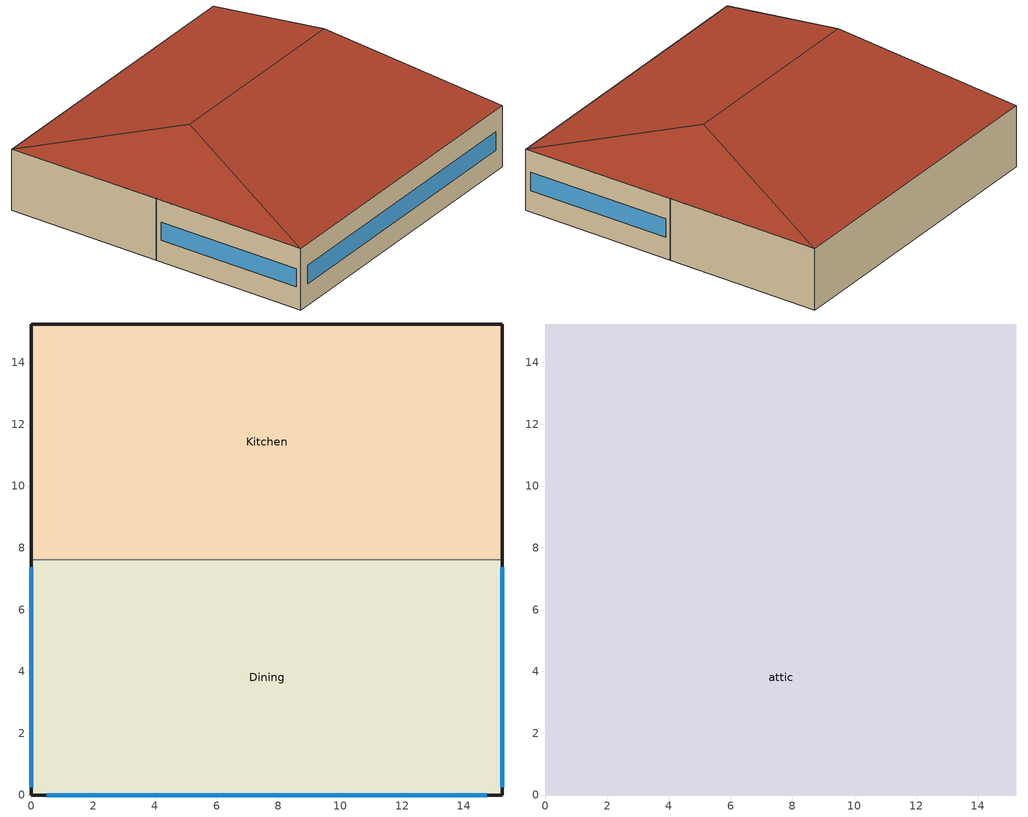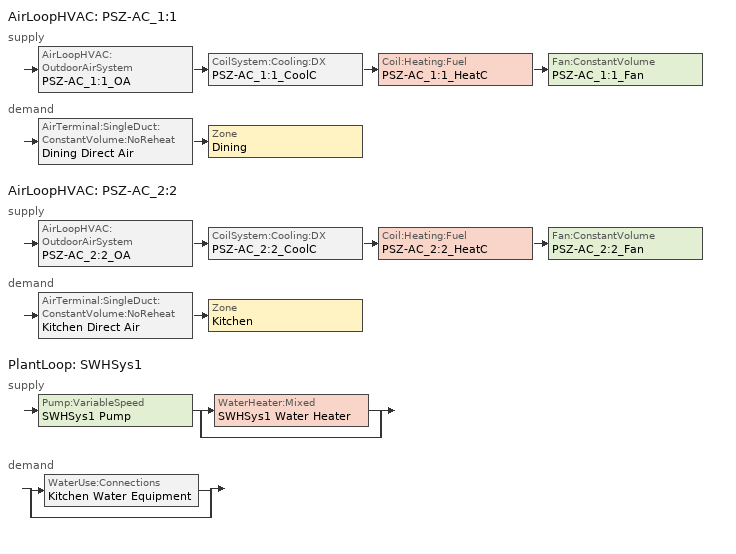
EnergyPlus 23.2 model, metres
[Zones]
Dining
 floor ground (ext-slab): 15.24,7.62 15.24,0 0,0 0,7.62 z0
 wall outside (Wood Frame Non-res Ext Wall): 0,7.62 0,0 15.24,0 15.24,7.62 z0:3.05
 wall to Kitchen (int-walls): 15.24,7.62 0,7.62 z0:3.05
 window (Window Non-res Fixed): 15.24,0.25 15.24,7.37 / 0.51,0 14.73,0 / 0,7.37 0,0.25 z1.07:1.98
Kitchen
 floor ground (ext-slab): 15.24,15.24 15.24,7.62 0,7.62 0,15.24 z0
 wall outside (Wood Frame Non-res Ext Wall): 15.24,7.62 15.24,15.24 0,15.24 0,7.62 z0:3.05
attic
 floor to Dining (Attic Non-res Floor): 0,0 0,7.62 15.24,7.62 15.24,0 z3.05
 floor to Kitchen (Attic Non-res Floor): 15.24,15.24 15.24,7.62 0,7.62 0,15.24 z3.05
 roof outside (Attic Non-res Roof): 15.24,0,3.05 15.24,15.24,3.05 12.7,7.62,5.59; 15.24,15.24,3.05 0,15.24,3.05 2.54,7.62,5.59 12.7,7.62,5.59; 0,0,3.05 15.24,0,3.05 12.7,7.62,5.59 2.54,7.62,5.59; 0,15.24,3.05 0,0,3.05 2.54,7.62,5.59
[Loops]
AirLoopHVAC 'PSZ-AC_1:1'
 supply: AirLoopHVAC:OutdoorAirSystem 'PSZ-AC_1:1_OA' > CoilSystem:Cooling:DX 'PSZ-AC_1:1_CoolC' > Coil:Heating:Fuel 'PSZ-AC_1:1_HeatC' > Fan:ConstantVolume 'PSZ-AC_1:1_Fan'
 demand: AirTerminal:SingleDuct:ConstantVolume:NoReheat 'Dining Direct Air' > Zone 'Dining'
AirLoopHVAC 'PSZ-AC_2:2'
 supply: AirLoopHVAC:OutdoorAirSystem 'PSZ-AC_2:2_OA' > CoilSystem:Cooling:DX 'PSZ-AC_2:2_CoolC' > Coil:Heating:Fuel 'PSZ-AC_2:2_HeatC' > Fan:ConstantVolume 'PSZ-AC_2:2_Fan'
 demand: AirTerminal:SingleDuct:ConstantVolume:NoReheat 'Kitchen Direct Air' > Zone 'Kitchen'
PlantLoop 'SWHSys1'
 supply: Pump:VariableSpeed 'SWHSys1 Pump' > split
  | WaterHeater:Mixed 'SWHSys1 Water Heater'
  | bypass
 demand: split
  | WaterUse:Connections 'Kitchen Water Equipment'
  | bypass
[Building]
Ref Bldg Quick Service Restaurant New2004_v1.3_5.0: Loads convergence tolerance value=0.04; Maximum number of warmup days=25; Minimum number of warmup days=6; North axis=0; Solar distribution=FullInteriorAndExterior; Temperature convergence tolerance value=0.2; Terrain=City
[Site:GroundTemperature:BuildingSurface]
19.527, 19.502, 19.536, 19.598, 20.002, 21.64, 22.225, 22.375, 21.449, 20.121, 19.802, 19.633
[Site:Location]
USA IL-CHICAGO-OHARE: Elevation=190; Latitude=41.77; Longitude=-87.75; Time zone=-6
[Site:WaterMainsTemperature]
Annual average outdoor air temperature=9.69; Calculation method=Correlation; Maximum difference in monthly average outdoor air temperatures=28.1
[SizingPeriod:DesignDay] Barometric pressure=99063; Day of month=21; Daylight saving time indicator=No; Humidity condition type=WetBulb; Rain indicator=No; Snow indicator=No; Solar model indicator=ASHRAEClearSky
Name | Daily dry bulb temperature range | Day type | Maximum dry bulb temperature | Month | Sky clearness | Wetbulb or dewpoint at maximum dry bulb | Wind direction | Wind speed
CHICAGO Ann Clg .4% Condns WB=>MDB | 10.7 | SummerDesignDay | 31.2 | 7 | 1 | 25.5 | 230 | 5.3
CHICAGO Ann Htg 99.6% Condns DB | 0 | WinterDesignDay | -20.6 | 1 | 0 | -20.6 | 270 | 4.9
[Construction]
Attic Non-res Floor: 1/2IN Gypsum, AtticFloor NonRes Insulation, 1/2IN Gypsum
Attic Non-res Roof: Roof Membrane, Metal Decking
InteriorFurnishings: Std Wood 6inch
Window Non-res Fixed: NonRes Fixed Assembly Window
Wood Frame Non-res Ext Wall: Wood Siding, Wood Frame NonRes Wall Insulation, 1/2IN Gypsum
ext-slab: HW CONCRETE
int-walls: 1/2IN Gypsum, 1/2IN Gypsum
[Material] Thermal absorptance=0.9
Name | Conductivity | Density | Roughness | Solar absorptance | Specific heat | Thickness | Visible absorptance
1/2IN Gypsum | 0.16 | 784.9 | Smooth | 0.92 | 830 | 0.0127 | 0.92
AtticFloor NonRes Insulation | 0.049 | 265 | MediumRough | 0.7 | 836.8 | 0.236805 | 0.7
HW CONCRETE | 1.311 | 2240 | Rough | 0.7 | 836.8 | 0.1016 | 0.7
Metal Decking | 45.006 | 7680 | MediumSmooth | 0.7 | 418.4 | 0.0015 | 0.3
Roof Membrane | 0.16 | 1121.29 | VeryRough | 0.7 | 1460 | 0.0095 | 0.7
Std Wood 6inch | 0.12 | 540 | MediumSmooth | 0.7 | 1210 | 0.15 | 0.7
Wood Frame NonRes Wall Insulation | 0.049 | 265 | MediumRough | 0.7 | 836.8 | 0.0812848 | 0.7
Wood Siding | 0.11 | 544.62 | MediumSmooth | 0.78 | 1210 | 0.01 | 0.78
[WindowMaterial:SimpleGlazingSystem]
NonRes Fixed Assembly Window: Solar heat gain coefficient=0.39; U factor=3.23646
[AirLoopHVAC] Design supply air flow rate=Autosize
PSZ-AC_1:1; PSZ-AC_2:2
[AirTerminal:SingleDuct:ConstantVolume:NoReheat] Availability schedule=ALWAYS_ON; Maximum air flow rate=Autosize
Dining Direct Air; Kitchen Direct Air
[AvailabilityManager:NightCycle] Applicability schedule=ALWAYS_ON; Control type=CycleOnAny; Cycling run time=1800; Cycling run time control type=FixedRunTime; Fan schedule=HVACOperationSchd; Thermostat tolerance=1
PSZ-AC_1:1 Availability Manager; PSZ-AC_2:2 Availability Manager
[Coil:Cooling:DX:SingleSpeed]
PSZ-AC_2:2_CoolC DXCoil: 2023 rated evaporator fan power per volume flow rate=934.4; Availability schedule=ALWAYS_ON; Energy input ratio function of flow fraction curve=ConstantCubic; Energy input ratio function of temperature curve=Cool-EIR-fT; Gross rated cooling cop=3.66668; Gross rated sensible heat ratio=Autosize; Gross rated total cooling capacity=Autosize; Part load fraction correlation curve=Cool-PLF-fPLR; Rated air flow rate=Autosize; Total cooling capacity function of flow fraction curve=ConstantCubic; Total cooling capacity function of temperature curve=Cool-Cap-fT
[Coil:Cooling:DX:TwoSpeed]
PSZ-AC_1:1_CoolC DXCoil: Availability schedule=ALWAYS_ON; Energy input ratio function of flow fraction curve=Measured_CoolCStandard10Ton_EIRFFF; Energy input ratio function of temperature curve=Measured_CoolCStandard10Ton_EIRFT; High speed gross rated cooling cop=3.50016; High speed gross rated total cooling capacity=Autosize; High speed rated air flow rate=Autosize; High speed rated sensible heat ratio=Autosize; Low speed energy input ratio function of temperature curve=Measured_LowSpeedCoolEIRLSFT; Low speed gross rated cooling cop=3.55227; Low speed gross rated sensible heat ratio=Autosize; Low speed gross rated total cooling capacity=Autosize; Low speed rated air flow rate=Autosize; Low speed total cooling capacity function of temperature curve=Measured_LowSpeedCoolCapLSFT; Part load fraction correlation curve=No_PLR_Degredation; Total cooling capacity function of flow fraction curve=Measured_CoolCStandard10Ton_CapFF; Total cooling capacity function of temperature curve=Measured_CoolCStandard10Ton_CapFT
[Coil:Heating:Fuel] Availability schedule=ALWAYS_ON; Fuel type=NaturalGas; Nominal capacity=Autosize
Name | Burner efficiency
PSZ-AC_1:1_HeatC | 0.78
PSZ-AC_2:2_HeatC | 0.8
[CoilSystem:Cooling:DX] Availability schedule=ALWAYS_ON
Name | Cooling coil
PSZ-AC_1:1_CoolC | PSZ-AC_1:1_CoolC DXCoil
PSZ-AC_2:2_CoolC | PSZ-AC_2:2_CoolC DXCoil
[Controller:OutdoorAir] Economizer control action type=ModulateFlow; Economizer control type=NoEconomizer; Economizer maximum limit dry bulb temperature=28; Economizer maximum limit enthalpy=64000; Economizer minimum limit dry bulb temperature=-100; Lockout type=NoLockout; Maximum outdoor air flow rate=Autosize; Minimum limit type=FixedMinimum; Minimum outdoor air flow rate=Autosize; Minimum outdoor air schedule=MinOA_Sched
PSZ-AC_1:1_OA_Controller; PSZ-AC_2:2_OA_Controller
[DesignSpecification:OutdoorAir]
Name | Outdoor air flow per person | Outdoor air method | Outdoor air flow per zone
SZ DSOA Dining | 0.01 | Flow/Person
SZ DSOA Kitchen |  | Flow/Zone | 0.722468
[ElectricEquipment] Design level calculation method=EquipmentLevel; End use subcategory=MiscElec; Fraction latent=0.25; Fraction radiant=0.3; Schedule=BLDG_EQUIP_SCH
Name | Design level | Fraction lost | Zone or zonelist or space or spacelist
Dining_MiscElec_Equip | 15000 | 0 | Dining
Kitchen_MiscElec_Equip | 35000 | 0.3 | Kitchen
[Exterior:Lights]
Exterior Facade Lighting: Control option=AstronomicalClock; Design level=2529; End use subcategory=Exterior Facade Lighting; Schedule=ALWAYS_ON
[Fan:ConstantVolume] Availability schedule=HVACOperationSchd; End use subcategory=Fan Energy; Fan total efficiency=0.546; Maximum flow rate=Autosize; Motor efficiency=0.84; Motor in airstream fraction=1; Pressure rise=622
PSZ-AC_1:1_Fan; PSZ-AC_2:2_Fan
[Fan:ZoneExhaust] Availability schedule=HVACOperationSchd; End use subcategory=Zone Exhaust Fans; System availability manager coupling mode=Decoupled
Name | Balanced exhaust fraction schedule | Fan total efficiency | Maximum flow rate | Pressure rise
Dining Exhaust Fan | FlowUnbalancedSched | 1 | 0.834532 | 1e-06
Kitchen Exhaust Fan | FlowBalancedSched | 0.5 | 1.557 | 185
[GasEquipment]
Kitchen_MiscGas_Equip: Design level=150055; Design level calculation method=EquipmentLevel; End use subcategory=MiscGas; Fraction latent=0.1; Fraction lost=0.7; Fraction radiant=0.2; Schedule=GAS_EQUIP_SCH; Zone or zonelist or space or spacelist=Kitchen
[InternalMass] Construction=InteriorFurnishings; Surface area=232.343
Name | Zone or zonelist
Dining Internal Mass | Dining
Kitchen Internal Mass | Kitchen
[Lights] Design level calculation method=Watts/Area; End use subcategory=General; Fraction radiant=0.7; Fraction replaceable=1; Fraction visible=0.2; Return air fraction=0; Return air fraction calculated from plenum temperature=No; Schedule=BLDG_LIGHT_SCH
Name | Watts per zone floor area | Zone or zonelist or space or spacelist
Dining_Lights | 22.6 | Dining
Kitchen_Lights | 12.9 | Kitchen
[People] Activity level schedule=ACTIVITY_SCH; Air velocity schedule=AIR_VELO_SCH; Clothing insulation calculation method=ClothingInsulationSchedule; Clothing insulation schedule=CLOTHING_SCH; Enable ashrae 55 comfort warnings=No; Fraction radiant=0.3; Mean radiant temperature calculation type=ZoneAveraged; Number of people schedule=BLDG_OCC_SCH; Sensible heat fraction=Autocalculate; Thermal comfort model 1 type=Fanger; Work efficiency schedule=WORK_EFF_SCH
Name | Floor area per person | Number of people calculation method | Zone or zonelist or space or spacelist | Number of people
Dining People | 1.39 | Area/Person | Dining
Kitchen People |  | People | Kitchen | 6.25
[PlantEquipmentList]
SWHSys1 Equipment List: SWHSys1 Water Heater, WaterHeater:Mixed
[PlantEquipmentOperation:HeatingLoad]
SWHSys1 Operation Scheme: Load range 1 lower limit=0; Load range 1 upper limit=1e+15; Range 1 equipment list=SWHSys1 Equipment List
[PlantEquipmentOperationSchemes]
SWHSys1 Loop Operation Scheme List: Control scheme 1=SWHSys1 Operation Scheme; Control scheme 1 schedule=PlantOnSched
[PlantLoop]
SWHSys1: Fluid type=Water; Load distribution scheme=Optimal; Maximum loop flow rate=Autosize; Maximum loop temperature=60; Minimum loop flow rate=0; Minimum loop temperature=10; Plant equipment operation scheme=SWHSys1 Loop Operation Scheme List; Plant loop volume=Autocalculate
[Pump:VariableSpeed]
SWHSys1 Pump: Design maximum flow rate=Autosize; Design minimum flow rate=0; Design power consumption=Autosize; Design pump head=0.1; Fraction of motor inefficiencies to fluid stream=0; Motor efficiency=1; Pump control type=Intermittent; Coefficient 1 of the part load performance curve=0; Coefficient 2 of the part load performance curve=1; Coefficient 3 of the part load performance curve=0; Coefficient 4 of the part load performance curve=0
[Refrigeration:Case] Zone=Kitchen; Anti sweat heater control type=None; Availability schedule=ALWAYS_ON; Case anti sweat heater power per unit length=0; Case height=0; Case lighting schedule=BLDG_LIGHT_SCH; Defrost energy correction curve type=None; Fraction of lighting energy to case=1; Humidity at zero anti sweat heater energy=0; Latent case credit curve type=CaseTemperatureMethod; Minimum anti sweat heater power per unit length=0; Rated ambient relative humidity=55; Rated ambient temperature=23.88; Standard case lighting power per unit length=33
Name | Case credit fraction schedule | Case defrost drip down schedule | Case defrost power per unit length | Case defrost schedule | Case defrost type | Case length | Case operating temperature | Fraction of anti sweat heater energy to case | Latent case credit curve | Operating case fan power per unit length | Rated latent heat ratio | Rated runtime fraction | Rated total cooling capacity per unit length | Refrigerated case restocking schedule | Standard case fan power per unit length | Under case hvac return air fraction
Kitchen_Case:1_WALKINFREEZER | Kitchen_Case:1_WALKINFREEZER_CaseCreditReduxSched | Kitchen_Case:1_WALKINFREEZER_CaseDripDown2aDaySched | 1291.7 | Kitchen_Case:1_WALKINFREEZER_CaseDefrost2aDaySched | Electric | 2.44 | -23 | 0 | Kitchen_Case:1_WALKINFREEZERSingleShelfHorizontal_LatentEnergyMult | 74 | 0.1 | 0.4 | 688 | Kitchen_Case:1_WALKINFREEZER_WalkInStockingSched | 74 | 0
Kitchen_Case:2_SELFCONTAINEDDISPLAYCASE |  |  | 0 |  | None | 3.05 | 2 | 0.2 | Kitchen_Case:2_SELFCONTAINEDDISPLAYCASEMultiShelfVertical_LatentEnergyMult | 66 | 0.08 | 0.85 | 734 | Kitchen_Case:2_SELFCONTAINEDDISPLAYCASE_CaseStockingSched | 66 | 0.05
[Refrigeration:CompressorRack] Condenser type=AirCooled; Design condenser fan power=330; Heat rejection location=Outdoors
Name | Compressor rack cop function of temperature curve | Condenser fan power function of temperature curve | Design compressor rack cop | End use subcategory | Refrigeration case name or walkin name or caseandwalkinlist
RACK1 | RACK1_RackCOPfTCurve | RACK1_RackCondFanCurve2 | 1.5 | Low Temp Refrigeration | Kitchen_Case:1_WALKINFREEZER
RACK2 | RACK2_RackCOPfTCurve |  | 3 | Med Temp Refrigeration | Kitchen_Case:2_SELFCONTAINEDDISPLAYCASE
[SetpointManager:MixedAir] Control variable=Temperature
Name | Setpoint node or nodelist
PSZ-AC_1:1_CoolC SAT Manager | PSZ-AC_1:1_CoolC-PSZ-AC_1:1_HeatCNode
PSZ-AC_1:1_HeatC MixedAir Manager | PSZ-AC_1:1_HeatC-PSZ-AC_1:1_FanNode
PSZ-AC_1:1_OAMixed Air Temp Manager | PSZ-AC_1:1_OA-PSZ-AC_1:1_CoolCNode
PSZ-AC_2:2_CoolC SAT Manager | PSZ-AC_2:2_CoolC-PSZ-AC_2:2_HeatCNode
PSZ-AC_2:2_HeatC MixedAir Manager | PSZ-AC_2:2_HeatC-PSZ-AC_2:2_FanNode
PSZ-AC_2:2_OAMixed Air Temp Manager | PSZ-AC_2:2_OA-PSZ-AC_2:2_CoolCNode
[SetpointManager:Scheduled]
SWHSys1 Loop Setpoint Manager: Control variable=Temperature; Schedule=SWHSys1-Loop-Temp-Schedule; Setpoint node or nodelist=SWHSys1 Supply Outlet Node
[SetpointManager:SingleZone:Reheat] Control variable=Temperature; Maximum supply air temperature=50; Minimum supply air temperature=10
Name | Control zone | Setpoint node or nodelist
SupAirTemp MngrDining | Dining | PSZ-AC_1:1 Supply Equipment Outlet Node
SupAirTemp MngrKitchen | Kitchen | PSZ-AC_2:2 Supply Equipment Outlet Node
[Sizing:Plant]
SWHSys1: Design loop exit temperature=60; Loop design temperature difference=5; Loop type=Heating
[Sizing:System] Central cooling capacity control method=VAV; Central cooling design supply air humidity ratio=0.0085; Central cooling design supply air temperature=12.8; Central heating design supply air humidity ratio=0.008; Central heating design supply air temperature=40; Central heating maximum system air flow ratio=1; Cooling design capacity=Autosize; Cooling design capacity method=CoolingDesignCapacity; Cooling supply air flow rate=0; Cooling supply air flow rate method=DesignDay; Design outdoor air flow rate=Autosize; Heating design capacity=Autosize; Heating design capacity method=HeatingDesignCapacity; Heating supply air flow rate=0; Heating supply air flow rate method=DesignDay; Precool design humidity ratio=0.008; Precool design temperature=12.8; Preheat design humidity ratio=0.008; Preheat design temperature=7; Type of load to size on=Sensible; Type of zone sum to use=NonCoincident; Zone maximum outdoor air fraction=1
Name | 100 outdoor air in cooling | 100 outdoor air in heating
PSZ-AC_1:1 | No | No
PSZ-AC_2:2 | Yes | Yes
[Sizing:Zone] Account for dedicated outdoor air system=No; Cooling design air flow method=DesignDay; Dedicated outdoor air high setpoint temperature for design=Autosize; Dedicated outdoor air low setpoint temperature for design=Autosize; Dedicated outdoor air system control strategy=NeutralSupplyAir; Heating design air flow method=DesignDay; Zone cooling design supply air humidity ratio=0.0085; Zone cooling design supply air temperature=14; Zone cooling design supply air temperature input method=SupplyAirTemperature; Zone heating design supply air humidity ratio=0.008; Zone heating design supply air temperature=40; Zone heating design supply air temperature input method=SupplyAirTemperature
Name | Design specification outdoor air object
Dining | SZ DSOA Dining
Kitchen | SZ DSOA Kitchen
[ThermostatSetpoint:DualSetpoint]
Name | Cooling setpoint temperature schedule | Heating setpoint temperature schedule
Dining DualSPSched | CLGSETP_SCH | HTGSETP_SCH
Kitchen DualSPSched | CLGSETP_KITCHEN_SCH | HTGSETP_KITCHEN_SCH
[UtilityCost:Charge:Block] Category variable=EnergyCharges; Season=Annual; Source variable=totalEnergy
Name | Block 1 cost per unit value or variable | Block 2 cost per unit value or variable | Block 3 cost per unit value or variable | Block 4 cost per unit value or variable | Block size 1 value or variable | Block size 2 value or variable | Block size 3 value or variable | Block size 4 value or variable | Tariff | Utility cost charge block | Block size multiplier value or variable
UtilityCost:Charge:Block 1 | 0.108222 | 0.087021 | 0.07842 | 0.05832 | 300 | 700 | 1500 | remaining | PSI_LLF_LowLoadFactorService | AnnualEnergyCharge
UtilityCost:Charge:Block 2 | 0 | 0.051773 | 0.046965 |  | 190 | 110 | remaining |  | PSI_LLF_LowLoadFactorService | AnnualDemandBaseCharge | TotalDemand
UtilityCost:Charge:Block 3 | 0.082409 | 0.072873 | 0.061696 | 0.041179 | 300 | 700 | 1500 | remaining | PSI_CS_CommercialElectricService | AnnualEnergyCharge
[UtilityCost:Charge:Simple] Season=Annual
Name | Category variable | Cost per unit value or variable | Source variable | Tariff | Utility cost charge simple
UtilityCost:Charge:Simple 1 | EnergyCharges | 0.002028 | totalEnergy | PSI_LLF_LowLoadFactorService | FuelCostAdjustEnergyCharge
UtilityCost:Charge:Simple 2 | EnergyCharges | 0.000536 | totalEnergy | PSI_LLF_LowLoadFactorService | QualPollutionControlAdjustEnergyCharge
UtilityCost:Charge:Simple 3 | EnergyCharges | 0.001127 | totalEnergy | PSI_LLF_LowLoadFactorService | SoxNoxRiderAdjustEnergyCharge
UtilityCost:Charge:Simple 4 | EnergyCharges | -0.00037 | totalEnergy | PSI_LLF_LowLoadFactorService | DSMRiderAdjustEnergyCharge
UtilityCost:Charge:Simple 5 | EnergyCharges | -3.1e-05 | totalEnergy | PSI_LLF_LowLoadFactorService | PurchPowerTrackerAdjustEnergyCharge
UtilityCost:Charge:Simple 6 | EnergyCharges | -0.000216 | totalEnergy | PSI_LLF_LowLoadFactorService | MidwestISOAdjustEnergyCharge
UtilityCost:Charge:Simple 7 | EnergyCharges | 0.000833 | totalEnergy | PSI_LLF_LowLoadFactorService | CleanCoalRiderEnergyCharge
UtilityCost:Charge:Simple 8 | Taxes | 0.08 | SubTotal | PSI_LLF_LowLoadFactorService | TaxofeightPercent
UtilityCost:Charge:Simple 9 | EnergyCharges | 0.002028 | totalEnergy | PSI_CS_CommercialElectricService | FuelCostAdjustEnergyCharge
UtilityCost:Charge:Simple 10 | EnergyCharges | 0.000536 | totalEnergy | PSI_CS_CommercialElectricService | QualPollutionControlAdjustEnergyCharge
UtilityCost:Charge:Simple 11 | EnergyCharges | 0.001127 | totalEnergy | PSI_CS_CommercialElectricService | SoxNoxRiderAdjustEnergyCharge
UtilityCost:Charge:Simple 12 | EnergyCharges | 2.1e-05 | totalEnergy | PSI_CS_CommercialElectricService | DSMRiderAdjustEnergyCharge
UtilityCost:Charge:Simple 13 | EnergyCharges | 3.4e-05 | totalEnergy | PSI_CS_CommercialElectricService | PurchPowerTrackerAdjustEnergyCharge
UtilityCost:Charge:Simple 14 | EnergyCharges | -0.000203 | totalEnergy | PSI_CS_CommercialElectricService | MidwestISOAdjustEnergyCharge
UtilityCost:Charge:Simple 15 | EnergyCharges | 0.000807 | totalEnergy | PSI_CS_CommercialElectricService | CleanCoalRiderEnergyCharge
UtilityCost:Charge:Simple 16 | Taxes | 0.08 | SubTotal | PSI_CS_CommercialElectricService | TaxofeightPercent
UtilityCost:Charge:Simple 17 | EnergyCharges | IN_MonthlyGasRates | totalEnergy | IN_EIAMonthlyRateGas | MonthlyRateGasCharge
UtilityCost:Charge:Simple 18 | Taxes | 0.08 | SubTotal | IN_EIAMonthlyRateGas | TaxofEightPercent
[UtilityCost:Qualify] Season=Annual; Threshold test=Count; Threshold value or variable=75; Variable=TotalDemand
Name | Number of months | Qualify type | Tariff | Utility cost qualify
UtilityCost:Qualify 1 | 12 | Minimum | PSI_LLF_LowLoadFactorService | MinDemand75kw
UtilityCost:Qualify 2 | 1 | Maximum | PSI_CS_CommercialElectricService | MaxDemand75kw
[UtilityCost:Tariff]
Name | Conversion factor choice | Group | Monthly charge or variable | Output meter | Demand window length
IN_EIAMonthlyRateGas | MCF | Comm Gas | 0 | NaturalGas:Facility
PSI_CS_CommercialElectricService | kWh | Comm Elect | 9.4 | Electricity:Facility
PSI_LLF_LowLoadFactorService | kWh | Comm Elect | 15 | Electricity:Facility | HalfHour
[UtilityCost:Variable]
IN_MonthlyGasRates: January value=8.22; February value=7.51; March value=8.97; April value=9.01; May value=9.16; June value=10.44; July value=10.32; August value=10.13; September value=9.2; October value=8.18; November value=7.83; December value=7.63; Tariff=IN_EIAMonthlyRateGas; Variable type=Currency
[WaterHeater:Mixed]
SWHSys1 Water Heater: Ambient temperature indicator=Schedule; Ambient temperature schedule=SWHSys1 Water Heater Ambient Temperature Schedule Name; Deadband temperature difference=2; Heater control type=Cycle; Heater fuel type=NaturalGas; Heater maximum capacity=845000; Heater thermal efficiency=0.8; Indirect water heating recovery time=1.5; Maximum temperature limit=82.2222; Off cycle loss coefficient to ambient temperature=6; Off cycle parasitic fuel consumption rate=20; Off cycle parasitic fuel type=NaturalGas; Off cycle parasitic heat fraction to tank=0.8; On cycle loss coefficient to ambient temperature=6; On cycle parasitic fuel type=NaturalGas; Setpoint temperature schedule=SWHSys1 Water Heater Setpoint Temperature Schedule Name; Source side design flow rate=Autosize; Source side effectiveness=1; Tank volume=0.2; Use side design flow rate=Autosize; Use side effectiveness=1
[WaterUse:Connections]
Kitchen Water Equipment: Water use equipment name 1=Kitchen Water Equipment
[WaterUse:Equipment]
Kitchen Water Equipment: Zone=Kitchen; Flow rate fraction schedule=BLDG_SWH_SCH; Hot water supply temperature schedule=Kitchen Water Equipment Hot Supply Temp Sched; Latent fraction schedule=Kitchen Water Equipment Latent fract sched; Peak flow rate=4.21e-05; Sensible fraction schedule=Kitchen Water Equipment Sensible fract sched; Target temperature schedule=Kitchen Water Equipment Temp Sched
[Zone] Floor area=Autocalculate; Multiplier=1; Type=1
Name | Part of total floor area
Dining; Kitchen | Yes
attic | No
[ZoneControl:Thermostat] Control type schedule=Dual Zone Control Type Sched
Name | Zone or zonelist | Control 1
Dining Thermostat | Dining | Dining DualSPSched
Kitchen Thermostat | Kitchen | Kitchen DualSPSched
[Zone equipment]
Dining: Dining Exhaust Fan, Dining Direct Air
Kitchen: Kitchen Exhaust Fan, Kitchen Direct Air
[ZoneInfiltration:DesignFlowRate] Constant term coefficient=1; Temperature term coefficient=0; Velocity squared term coefficient=0; Velocity term coefficient=0
Name | Design flow rate calculation method | Flow rate per exterior surface area | Schedule | Zone or zonelist or space or spacelist | Air changes per hour
Dining_Infiltration | Flow/ExteriorArea | 0.000302 | INFIL_HALF_ON_SCH | Dining
Kitchen_Infiltration | Flow/ExteriorArea | 0.000302 | INFIL_HALF_ON_SCH | Kitchen
attic_Infiltration | AirChanges/Hour |  | ALWAYS_ON | attic | 1
[ZoneMixing]
Kitchen Exhaust Fanmixing_0: Delta temperature=0; Design flow rate=0.834532; Design flow rate calculation method=Flow/Zone; Schedule=HVACOperationSchd; Source zone or space=Dining; Zone or space=Kitchen
[Curve:Biquadratic]
Name | Maximum value of x | Maximum value of y | Minimum value of x | Minimum value of y | Coefficient1 constant | Coefficient2 x | Coefficient3 x 2 | Coefficient4 y | Coefficient5 y 2 | Coefficient6 x y
Cool-Cap-fT | 100 | 100 | -100 | -100 | 0.971212 | -0.0152755 | 0.00144345 | -0.00039321 | -6.8364e-06 | -0.000290596
Cool-EIR-fT | 100 | 100 | -100 | -100 | 0.286871 | 0.0239022 | -0.000810648 | 0.0134585 | 0.000338936 | -0.000487004
Measured_CoolCStandard10Ton_CapFT | 29.4 | 50.3 | 11.1 | 10 | 0.52357 | 0.03478 | 0 | -0.001915 | -0.00010838 | 0
Measured_CoolCStandard10Ton_EIRFT | 29.4 | 50.3 | 11.1 | 10 | 0.9847 | -0.04285 | 0.0013562 | 0.009934 | 0.0006398 | -0.001169
Measured_LowSpeedCoolCapLSFT | 29.4 | 50.3 | 11.1 | 10 | 0.4136 | 0.03105 | 0 | 0.006952 | -0.0002128 | 0
Measured_LowSpeedCoolEIRLSFT | 29.4 | 50.3 | 11.1 | 10 | 1.1389 | -0.04518 | 0.0014298 | 0.006044 | 0.0006745 | -0.0012325
[Curve:Cubic]
Name | Maximum value of x | Minimum value of x | Coefficient1 constant | Coefficient2 x | Coefficient3 x 2 | Coefficient4 x 3
ConstantCubic | 100 | -100 | 1 | 0 | 0 | 0
Kitchen_Case:1_WALKINFREEZERSingleShelfHorizontal_LatentEnergyMult | 20 | -35 | 0.020376 | 0.00024378 | 1.14e-05 | 1.811e-07
Kitchen_Case:2_SELFCONTAINEDDISPLAYCASEMultiShelfVertical_LatentEnergyMult | 20 | -35 | 0.0265263 | 0.00107803 | -6.02558e-05 | 1.23732e-06
[Curve:Quadratic]
Name | Maximum curve output | Maximum value of x | Minimum curve output | Minimum value of x | Coefficient1 constant | Coefficient2 x | Coefficient3 x 2
Cool-PLF-fPLR | 1 | 1 | 0.7 | 0 | 0.909496 | 0.0986477 | -0.00819488
Measured_CoolCStandard10Ton_CapFF |  | 1.197 |  | 0.776 | 0.7685 | 0.2315 | 0
Measured_CoolCStandard10Ton_EIRFFF |  | 1.197 |  | 0.776 | 1.192 | -0.1917 | 0
No_PLR_Degredation |  | 1 |  | 0 | 1 | 0 | 0
RACK1_RackCOPfTCurve |  | 35 |  | 10 | 1.7603 | -0.0377 | 0.0004
RACK1_RackCondFanCurve2 |  | 35 |  | 0 | 0 | 0.0286 | 0
RACK2_RackCOPfTCurve |  | 50 |  | 0 | 1 | 0 | 0
[Schedule:Compact]
ACTIVITY_SCH: Through: 12/31, For: AllDays, Until: 24:00, 120
AIR_VELO_SCH; Kitchen Water Equipment Sensible fract sched: Through: 12/31, For: AllDays, Until: 24:00, 0.2
ALWAYS_ON; PlantOnSched: Through: 12/31, For: AllDays, Until: 24:00, 1
BLDG_EQUIP_SCH: Through: 12/31, For: Weekday, Until: 06:00, 0.1, Until: 08:00, 0.35, Until: 10:00, 0.25, Until: 14:00, 0.35, Until: 17:00, 0.25, Until: 20:00, 0.35, Until: 24:00, 0.25, For: Saturday, Until: 06:00, 0.1, Until: 08:00, 0.35, Until: 10:00, 0.25, Until: 14:00, 0.35, Until: 17:00, 0.25, Until: 20:00, 0.35, Until: 24:00, 0.25, For: SummerDesignDay, Until: 24:00, 0.35, For: WinterDesignDay, Until: 24:00, 0, For: Sunday Holidays AllOtherDays, Until: 06:00, 0.1, Until: 08:00, 0.35, Until: 10:00, 0.25, Until: 14:00, 0.35, Until: 17:00, 0.25, Until: 20:00, 0.35, Until: 24:00, 0.25
BLDG_LIGHT_SCH: Through: 12/31, For: SummerDesignDay, Until: 24:00, 1, For: WinterDesignDay, Until: 24:00, 0, For: Weekday Saturday Sunday Holidays AllOtherDays, Until: 01:00, 0.45, Until: 05:00, 0.15, Until: 06:00, 0.45, Until: 24:00, 0.9
BLDG_OCC_SCH: Through: 12/31, For: Weekdays, Until: 01:00, 0.05, Until: 05:00, 0, Until: 06:00, 0.05, Until: 07:00, 0.1, Until: 09:00, 0.4, Until: 10:00, 0.3, Until: 11:00, 0.2, Until: 12:00, 0.5, Until: 13:00, 0.8, Until: 14:00, 0.7, Until: 15:00, 0.4, Until: 16:00, 0.2, Until: 17:00, 0.25, Until: 18:00, 0.5, Until: 21:00, 0.55, Until: 22:00, 0.5, Until: 23:00, 0.35, Until: 24:00, 0.2, For: SummerDesignDay, Until: 24:00, 1, For: WinterDesignDay, Until: 24:00, 0, For: Saturday Sunday Holidays AllOtherDays, Until: 01:00, 0.05, Until: 05:00, 0, Until: 07:00, 0.05, Until: 10:00, 0.3, Until: 11:00, 0.2, Until: 12:00, 0.45, Until: 13:00, 0.6, Until:14:00, 0.5, Until: 15:00, 0.35, Until: 18:00, 0.3, Until: 21:00, 0.55, Until: 22:00, 0.5, Until: 23:00, 0.35, Until: 24:00, 0.2
BLDG_SWH_SCH: Through: 12/31, For: Weekdays SummerDesignDay, Until: 01:00, 0.2, Until: 06:00, 0, Until: 07:00, 0.15, Until: 08:00, 0.6, Until: 09:00, 0.55, Until: 10:00, 0.45, Until: 11:00, 0.4, Until: 12:00, 0.45, Until: 13:00, 0.4, Until: 14:00, 0.35, Until: 17:00, 0.3, Until: 18:00, 0.4, Until: 19:00, 0.55, Until: 20:00, 0.6, Until: 21:00, 0.5, Until: 22:00, 0.55, Until: 23:00, 0.45, Until: 24:00, 0.25, For: Saturday WinterDesignDay, Until: 01:00, 0.2, Until: 06:00, 0, Until: 09:00, 0.15, Until: 10:00, 0.5, Until: 11:00, 0.45, Until: 13:00, 0.5, Until: 14:00, 0.45, Until: 16:00, 0.4, Until: 17:00, 0.35, Until: 18:00, 0.4, Until: 20:00, 0.55, Until: 21:00, 0.5, Until: 22:00, 0.55, Until: 23:00, 0.4, Until: 24:00, 0.3, For: Sunday Holidays AllOtherDays, Until: 01:00, 0.25, Until: 06:00, 0, Until: 10:00, 0.15, Until: 12:00, 0.5, Until: 14:00, 0.4, Until: 17:00, 0.3, Until: 18:00, 0.4, Until: 20:00, 0.5, Until: 21:00, 0.4, Until: 22:00, 0.5, Until: 23:00, 0.4, Until: 24:00, 0.2
CLGSETP_KITCHEN_SCH: Through: 12/31, For: WinterDesignDay, Until: 24:00, 30, For: AllOtherDays, Until: 01:00, 26, Until: 05:00, 30, Until: 24:00, 26
CLGSETP_SCH: Through: 12/31, For: WinterDesignDay, Until: 24:00, 30, For: AllOtherDays, Until: 01:00, 24, Until: 05:00, 30, Until: 24:00, 24
CLOTHING_SCH: Through: 04/30, For: AllDays, Until: 24:00, 1, Through: 09/30, For: AllDays, Until: 24:00, 0.5, Through: 12/31, For: AllDays, Until: 24:00, 1
Dual Zone Control Type Sched: Through: 12/31, For: AllDays, Until: 24:00, 4
GAS_EQUIP_SCH: Through: 12/31, For: SummerDesignDay, Until: 24:00, 0.25, For: WinterDesignDay, Until: 24:00, 0, For: AllOtherDays, Until: 05:00, 0.02, Until: 06:00, 0.03, Until: 07:00, 0.09, Until: 08:00, 0.14, Until: 10:00, 0.1, Until: 11:00, 0.22, Until: 12:00, 0.27, Until: 13:00, 0.24, Until: 14:00, 0.21, Until: 15:00, 0.14, Until:16:00, 0.13, Until:17:00, 0.15, Until: 20:00, 0.17, Until: 21:00, 0.15, Until: 22:00, 0.14, Until: 23:00, 0.12, Until: 24:00, 0.02
HTGSETP_KITCHEN_SCH: Through: 12/31, For: SummerDesignDay, Until: 24:00, 15.6, For: WinterDesignDay, Until: 24:00, 19, For: AllOtherDays, Until: 01:00, 19, Until: 05:00, 15.6, Until: 24:00, 19
HTGSETP_SCH: Through: 12/31, For: SummerDesignDay, Until: 24:00, 15.6, For: WinterDesignDay, Until: 24:00, 21, For: AllOtherDays, Until: 01:00, 21, Until: 05:00, 15.6, Until: 24:00, 21
HVACOperationSchd; MinOA_Sched: Through: 12/31, For: AllDays, Until: 01:00, 1, Until: 05:00, 0, Until: 24:00, 1
INFIL_HALF_ON_SCH: Through: 12/31, For: Weekdays SummerDesignDay, Until: 05:00, 1, Until: 24:00, 0.5, For: Saturday WinterDesignDay, Until: 05:00, 1, Until: 24:00, 0.5, For: Sunday Holidays AllOtherDays, Until: 05:00, 1, Until: 24:00, 0.5
Kitchen Water Equipment Hot Supply Temp Sched; Kitchen Water Equipment Temp Sched: Through: 12/31, For: AllDays, Until: 24:00, 49
Kitchen Water Equipment Latent fract sched: Through: 12/31, For: AllDays, Until: 24:00, 0.05
Kitchen_Case:1_WALKINFREEZER_CaseCreditReduxSched: Through: 12/31, For:AllDays, Interpolate:No, Until: 7:00, 0.2, Until: 21:00, 0.4, Until: 24:00, 0.2
Kitchen_Case:1_WALKINFREEZER_CaseDefrost2aDaySched: Through: 12/31, For:AllDays, Interpolate:Average, Until: 11:00, 0, Until: 11:20, 1, Until: 23:00, 0, Until: 23:20, 1, Until: 24:00, 0
Kitchen_Case:1_WALKINFREEZER_CaseDripDown2aDaySched: Through: 12/31, For:AllDays, Interpolate:Average, Until: 11:00, 0, Until: 11:30, 1, Until: 23:00, 0, Until: 23:30, 1, Until: 24:00, 0
Kitchen_Case:1_WALKINFREEZER_WalkInStockingSched: Through: 12/31, For: Tuesday Friday, Until: 4:00, 0, Until: 5:00, 725, Until: 6:00, 417, Until: 7:00, 290, Until: 24:00, 0, For: AllOtherDays, Until: 4:00, 0, Until: 5:00, 125, Until: 6:00, 117, Until: 7:00, 90, Until: 19:00, 0, Until: 20:00, 125, Until: 21:00, 117, Until: 22:00, 90, Until: 24:00, 0
Kitchen_Case:2_SELFCONTAINEDDISPLAYCASE_CaseStockingSched: Through: 12/31, For:AllDays, Until: 6:00, 0, Until: 7:00, 50, Until: 9:00, 70, Until: 10:00, 80, Until: 11:00, 70, Until: 13:00, 50, Until: 14:00, 80, Until: 15:00, 90, Until: 16:00, 80, Until: 24:00, 0
SWHSys1 Water Heater Ambient Temperature Schedule Name: Through: 12/31, For: AllDays, Until: 24:00, 22
SWHSys1 Water Heater Setpoint Temperature Schedule Name; SWHSys1-Loop-Temp-Schedule: Through: 12/31, For: AllDays, Until: 24:00, 60
WORK_EFF_SCH: Through: 12/31, For: AllDays, Until: 24:00, 0
[Schedule:Constant]
Name | Hourly value
FlowBalancedSched | 0.535987
FlowUnbalancedSched | 0
